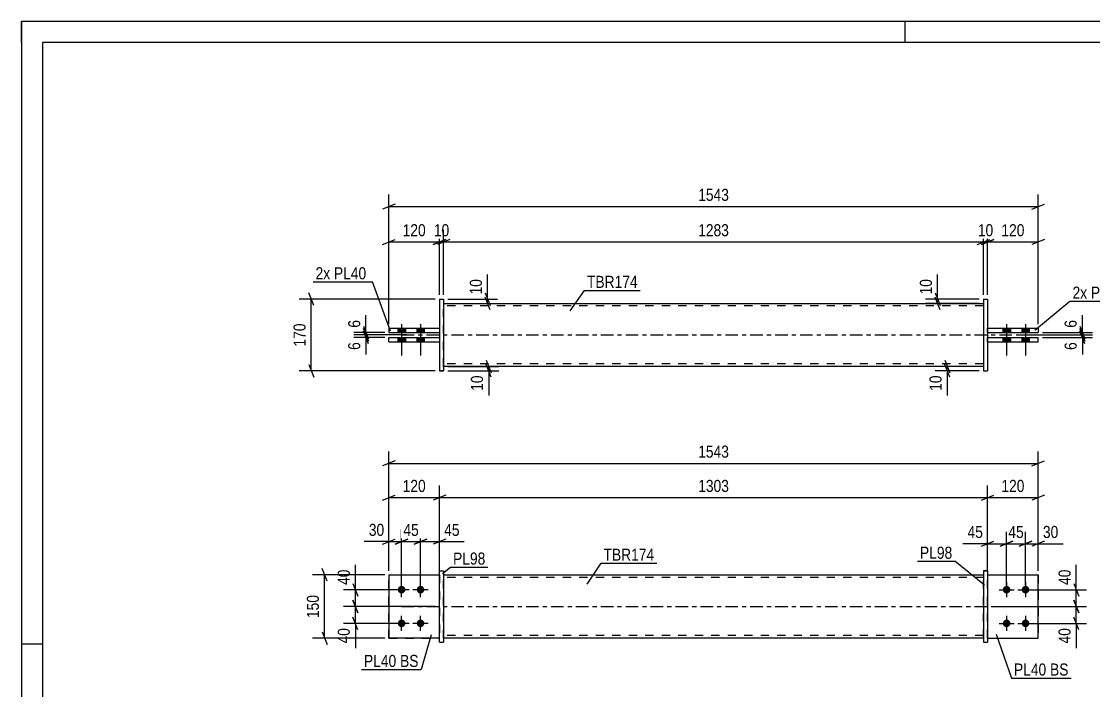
# Model space of a CAD drawing. Header units: millimetres. Extents: x 0 to 420, y 0 to 297.
# Drawn here: x 0 to 254.7, y 138 to 297 of the extents above; entities that cross this region are included whole.
import ezdxf

# ---------------------------------------------------------------- set-up
doc = ezdxf.new("R2010")
doc.units = ezdxf.units.MM
doc.linetypes.add('DXK_LINE_DOT2', pattern=[3.9198, 1.9599, -1.9599])
doc.linetypes.add('DXK_LINE_DOT3', pattern=[5.9187, 2.979, -0.9799, 0.9799, -0.9799])
doc.styles.add('Arial Narrow', font='ARIALN.TTF', dxfattribs={"height": 0.2})

# ---------------------------------------------------------------- blocks, each defined once
blk = doc.blocks.new('Unknown-580573710-1163')
at = {"color": 5, "linetype": 'Continuous'}
for p, q in [((420, 297), (0, 297)), ((0, 297), (0, 0)), ((0, 292), (0, 297)), ((210, 292), (210, 297)), ((415, 292), (5, 292)), ((5, 292), (5, 5)), ((5, 149), (0, 149))]:
    blk.add_line(p, q, dxfattribs=at)
blk = doc.blocks.new('Part-580573710-1794 - 1738')
at = {"color": 2, "linetype": 'Continuous'}
for p, q in [((87.32, 165.45), (99.32, 165.45)), ((87.32, 165.45), (87.32, 150.45)), ((99.32, 150.45), (87.32, 150.45)), ((87.32, 150.45), (87.32, 150.45))]:
    blk.add_line(p, q, dxfattribs=at)
at = {"color": 7, "linetype": 'DXK_LINE_DOT2'}
for p, q in [((87.32, 165.45), (99.32, 165.45)), ((99.32, 165.45), (99.32, 165.45)), ((99.32, 165.45), (99.32, 150.45)), ((87.32, 150.45), (99.32, 150.45))]:
    blk.add_line(p, q, dxfattribs=at)
blk = doc.blocks.new('Part-580573710-1769 - 1738')
at = {"color": 2, "linetype": 'Continuous'}
for p, q in [((229.58, 165.45), (241.58, 165.45)), ((241.58, 165.45), (241.58, 165.45)), ((241.58, 150.45), (241.58, 165.45)), ((229.58, 150.45), (241.58, 150.45))]:
    blk.add_line(p, q, dxfattribs=at)
at = {"color": 7, "linetype": 'DXK_LINE_DOT2'}
for p, q in [((229.58, 165.45), (241.58, 165.45)), ((229.58, 150.45), (229.58, 165.45)), ((241.58, 165.45), (241.58, 165.45)), ((229.58, 150.45), (229.58, 150.45)), ((229.58, 150.45), (241.58, 150.45))]:
    blk.add_line(p, q, dxfattribs=at)
blk = doc.blocks.new('Part-580573710-1764 - 1738')
at = {"color": 7, "linetype": 'DXK_LINE_DOT2'}
for p, q in [((229.58, 165.45), (241.58, 165.45)), ((229.58, 150.45), (229.58, 165.45)), ((229.58, 165.45), (241.58, 165.45)), ((241.58, 165.45), (241.58, 165.45)), ((241.58, 165.45), (241.58, 150.45)), ((229.58, 150.45), (229.58, 150.45)), ((229.58, 150.45), (241.58, 150.45)), ((229.58, 150.45), (241.58, 150.45))]:
    blk.add_line(p, q, dxfattribs=at)
blk = doc.blocks.new('Part-580573710-1784 - 1738')
at = {"color": 2, "linetype": 'Continuous'}
for p, q in [((228.58, 166.46), (229.58, 166.46)), ((229.58, 166.45), (228.58, 166.45)), ((228.58, 166.45), (228.58, 149.45)), ((229.58, 166.45), (229.58, 149.45)), ((228.58, 149.45), (229.58, 149.45))]:
    blk.add_line(p, q, dxfattribs=at)
at = {"color": 7, "linetype": 'DXK_LINE_DOT2'}
for p, q in [((228.58, 166.45), (228.58, 166.46)), ((228.58, 166.46), (228.58, 166.45)), ((229.58, 166.45), (229.58, 166.46)), ((229.58, 166.46), (229.58, 166.45)), ((228.58, 149.46), (229.58, 149.46))]:
    blk.add_line(p, q, dxfattribs=at)
blk = doc.blocks.new('Part-580573710-1799 - 1738')
at = {"color": 2, "linetype": 'Continuous'}
for p, q in [((99.32, 166.46), (100.32, 166.46)), ((99.32, 149.45), (99.32, 166.46)), ((99.32, 166.45), (100.32, 166.45)), ((100.32, 166.45), (100.32, 166.46)), ((100.32, 166.46), (100.32, 166.45)), ((100.32, 166.45), (100.32, 149.45)), ((99.32, 149.45), (100.32, 149.45))]:
    blk.add_line(p, q, dxfattribs=at)
at = {"color": 7, "linetype": 'DXK_LINE_DOT2'}
blk.add_line((99.32, 149.46), (100.32, 149.46), dxfattribs=at)
blk = doc.blocks.new('Part-580573710-1789 - 1738')
at = {"color": 7, "linetype": 'DXK_LINE_DOT2'}
for p, q in [((87.32, 165.45), (99.32, 165.45)), ((87.32, 165.45), (99.32, 165.45)), ((87.32, 150.45), (87.32, 165.45)), ((99.32, 165.45), (99.32, 165.45)), ((99.32, 165.45), (99.32, 150.45)), ((87.32, 150.45), (99.32, 150.45)), ((99.32, 150.45), (87.32, 150.45)), ((87.32, 150.45), (87.32, 150.45))]:
    blk.add_line(p, q, dxfattribs=at)
blk = doc.blocks.new('Part-580573710-1804 - 1738')
at = {"color": 2, "linetype": 'Continuous'}
for p, q in [((100.32, 165.45), (228.58, 165.45)), ((228.58, 150.45), (100.32, 150.45))]:
    blk.add_line(p, q, dxfattribs=at)
at = {"color": 7, "linetype": 'DXK_LINE_DOT2'}
for p, q in [((100.32, 150.45), (100.32, 165.45)), ((228.58, 164.85), (100.32, 164.85)), ((228.58, 150.45), (228.58, 165.45)), ((228.58, 151.05), (100.32, 151.05))]:
    blk.add_line(p, q, dxfattribs=at)
at = {"color": 7, "linetype": 'DXK_LINE_DOT3'}
blk.add_line((90.32, 157.95), (238.58, 157.95), dxfattribs=at)
blk = doc.blocks.new('Bolt-580573710-1805 - 1738')
at = {"linetype": 'Continuous'}
for points in [[(234.08, 162.85), (234.27, 162.83), (234.45, 162.78), (234.61, 162.68), (234.75, 162.56), (234.86, 162.4), (234.94, 162.23), (234.98, 162.05), (234.98, 161.86), (234.94, 161.68), (234.86, 161.5), (234.75, 161.35), (234.61, 161.23), (234.45, 161.13), (234.27, 161.07), (234.08, 161.05), (233.89, 161.07), (233.72, 161.13), (233.55, 161.23), (233.41, 161.35), (233.3, 161.5), (233.23, 161.68), (233.19, 161.86), (233.19, 162.05), (233.23, 162.23), (233.3, 162.4), (233.41, 162.56), (233.55, 162.68), (233.72, 162.78), (233.89, 162.83)], [(238.58, 162.85), (238.77, 162.83), (238.95, 162.78), (239.11, 162.68), (239.25, 162.56), (239.36, 162.4), (239.44, 162.23), (239.48, 162.05), (239.48, 161.86), (239.44, 161.68), (239.36, 161.5), (239.25, 161.35), (239.11, 161.23), (238.95, 161.13), (238.77, 161.07), (238.58, 161.05), (238.39, 161.07), (238.22, 161.13), (238.05, 161.23), (237.91, 161.35), (237.8, 161.5), (237.73, 161.68), (237.69, 161.86), (237.69, 162.05), (237.73, 162.23), (237.8, 162.4), (237.91, 162.56), (238.05, 162.68), (238.22, 162.78), (238.39, 162.83)], [(234.08, 154.85), (234.27, 154.83), (234.45, 154.78), (234.61, 154.68), (234.75, 154.56), (234.86, 154.4), (234.94, 154.23), (234.98, 154.05), (234.98, 153.86), (234.94, 153.68), (234.86, 153.5), (234.75, 153.35), (234.61, 153.23), (234.45, 153.13), (234.27, 153.07), (234.08, 153.05), (233.89, 153.07), (233.72, 153.13), (233.55, 153.23), (233.41, 153.35), (233.3, 153.5), (233.23, 153.68), (233.19, 153.86), (233.19, 154.05), (233.23, 154.23), (233.3, 154.4), (233.41, 154.56), (233.55, 154.68), (233.72, 154.78), (233.89, 154.83)], [(238.58, 154.85), (238.77, 154.83), (238.95, 154.78), (239.11, 154.68), (239.25, 154.56), (239.36, 154.4), (239.44, 154.23), (239.48, 154.05), (239.48, 153.86), (239.44, 153.68), (239.36, 153.5), (239.25, 153.35), (239.11, 153.23), (238.95, 153.13), (238.77, 153.07), (238.58, 153.05), (238.39, 153.07), (238.22, 153.13), (238.05, 153.23), (237.91, 153.35), (237.8, 153.5), (237.73, 153.68), (237.69, 153.86), (237.69, 154.05), (237.73, 154.23), (237.8, 154.4), (237.91, 154.56), (238.05, 154.68), (238.22, 154.78), (238.39, 154.83)]]:
    blk.add_hatch(color=1, dxfattribs=at).paths.add_polyline_path(points)
at = {"color": 1, "linetype": 'Continuous'}
for p, q in [((234.08, 163.75), (234.08, 160.15)), ((238.58, 163.75), (238.58, 160.15)), ((232.28, 161.95), (235.88, 161.95)), ((236.78, 161.95), (240.38, 161.95)), ((234.08, 155.75), (234.08, 152.15)), ((238.58, 155.75), (238.58, 152.15)), ((232.28, 153.95), (235.88, 153.95)), ((236.78, 153.95), (240.38, 153.95))]:
    blk.add_line(p, q, dxfattribs=at)
blk = doc.blocks.new('Bolt-580573710-1806 - 1738')
at = {"linetype": 'Continuous'}
for points in [[(90.32, 162.85), (90.51, 162.83), (90.69, 162.78), (90.85, 162.68), (90.99, 162.56), (91.1, 162.4), (91.18, 162.23), (91.22, 162.05), (91.22, 161.86), (91.18, 161.68), (91.1, 161.5), (90.99, 161.35), (90.85, 161.23), (90.69, 161.13), (90.51, 161.07), (90.32, 161.05), (90.14, 161.07), (89.96, 161.13), (89.8, 161.23), (89.66, 161.35), (89.54, 161.5), (89.47, 161.68), (89.43, 161.86), (89.43, 162.05), (89.47, 162.23), (89.54, 162.4), (89.66, 162.56), (89.8, 162.68), (89.96, 162.78), (90.14, 162.83)], [(94.82, 162.85), (95.01, 162.83), (95.19, 162.78), (95.35, 162.68), (95.49, 162.56), (95.6, 162.4), (95.68, 162.23), (95.72, 162.05), (95.72, 161.86), (95.68, 161.68), (95.6, 161.5), (95.49, 161.35), (95.35, 161.23), (95.19, 161.13), (95.01, 161.07), (94.82, 161.05), (94.64, 161.07), (94.46, 161.13), (94.3, 161.23), (94.16, 161.35), (94.04, 161.5), (93.97, 161.68), (93.93, 161.86), (93.93, 162.05), (93.97, 162.23), (94.04, 162.4), (94.16, 162.56), (94.3, 162.68), (94.46, 162.78), (94.64, 162.83)], [(90.32, 154.85), (90.51, 154.83), (90.69, 154.78), (90.85, 154.68), (90.99, 154.56), (91.1, 154.4), (91.18, 154.23), (91.22, 154.05), (91.22, 153.86), (91.18, 153.68), (91.1, 153.5), (90.99, 153.35), (90.85, 153.23), (90.69, 153.13), (90.51, 153.07), (90.32, 153.05), (90.14, 153.07), (89.96, 153.13), (89.8, 153.23), (89.66, 153.35), (89.54, 153.5), (89.47, 153.68), (89.43, 153.86), (89.43, 154.05), (89.47, 154.23), (89.54, 154.4), (89.66, 154.56), (89.8, 154.68), (89.96, 154.78), (90.14, 154.83)], [(94.82, 154.85), (95.01, 154.83), (95.19, 154.78), (95.35, 154.68), (95.49, 154.56), (95.6, 154.4), (95.68, 154.23), (95.72, 154.05), (95.72, 153.86), (95.68, 153.68), (95.6, 153.5), (95.49, 153.35), (95.35, 153.23), (95.19, 153.13), (95.01, 153.07), (94.82, 153.05), (94.64, 153.07), (94.46, 153.13), (94.3, 153.23), (94.16, 153.35), (94.04, 153.5), (93.97, 153.68), (93.93, 153.86), (93.93, 154.05), (93.97, 154.23), (94.04, 154.4), (94.16, 154.56), (94.3, 154.68), (94.46, 154.78), (94.64, 154.83)]]:
    blk.add_hatch(color=1, dxfattribs=at).paths.add_polyline_path(points)
at = {"color": 1, "linetype": 'Continuous'}
for p, q in [((90.32, 160.15), (90.32, 163.75)), ((94.82, 160.15), (94.82, 163.75)), ((92.12, 161.95), (88.52, 161.95)), ((96.62, 161.95), (93.02, 161.95)), ((90.32, 152.15), (90.32, 155.75)), ((94.82, 152.15), (94.82, 155.75)), ((92.12, 153.95), (88.52, 153.95)), ((96.62, 153.95), (93.02, 153.95))]:
    blk.add_line(p, q, dxfattribs=at)
blk = doc.blocks.new('Part-580573710-1418 - 1390')
at = {"color": 2, "linetype": 'Continuous'}
for p, q in [((229.58, 224.09), (241.58, 224.09)), ((229.58, 224.09), (241.58, 224.09)), ((229.58, 223.09), (241.58, 223.09)), ((241.58, 224.09), (241.58, 223.09))]:
    blk.add_line(p, q, dxfattribs=at)
at = {"color": 7, "linetype": 'DXK_LINE_DOT2'}
for p, q in [((229.58, 223.09), (229.58, 224.09)), ((229.58, 223.09), (241.58, 223.09)), ((241.58, 224.09), (241.58, 224.09)), ((241.58, 224.09), (241.58, 224.09))]:
    blk.add_line(p, q, dxfattribs=at)
blk = doc.blocks.new('Part-580573710-1445 - 1390')
at = {"color": 2, "linetype": 'Continuous'}
for p, q in [((100.32, 229.99), (228.58, 229.99)), ((228.58, 214.99), (100.32, 214.99))]:
    blk.add_line(p, q, dxfattribs=at)
at = {"color": 7, "linetype": 'DXK_LINE_DOT2'}
for p, q in [((100.32, 214.99), (100.32, 229.99)), ((228.58, 229.39), (100.32, 229.39)), ((228.58, 229.99), (228.58, 214.99)), ((228.58, 215.59), (100.32, 215.59))]:
    blk.add_line(p, q, dxfattribs=at)
at = {"color": 7, "linetype": 'DXK_LINE_DOT3'}
blk.add_line((90.32, 222.49), (238.58, 222.49), dxfattribs=at)
blk = doc.blocks.new('Bolt-580573710-1429 - 1390')
at = {"linetype": 'Continuous'}
for points in [[(89.42, 223.09), (91.22, 223.09), (91.22, 224.09), (89.42, 224.09)], [(89.42, 223.09), (91.22, 223.09), (91.22, 224.09), (89.42, 224.09)], [(89.42, 220.89), (91.22, 220.89), (91.22, 221.89), (89.42, 221.89)], [(89.42, 220.89), (91.22, 220.89), (91.22, 221.89), (89.42, 221.89)], [(93.92, 223.09), (95.72, 223.09), (95.72, 224.09), (93.92, 224.09)], [(93.92, 223.09), (95.72, 223.09), (95.72, 224.09), (93.92, 224.09)], [(93.92, 220.89), (95.72, 220.89), (95.72, 221.89), (93.92, 221.89)], [(93.92, 220.89), (95.72, 220.89), (95.72, 221.89), (93.92, 221.89)]]:
    blk.add_hatch(color=1, dxfattribs=at).paths.add_polyline_path(points)
at = {"color": 1, "linetype": 'Continuous'}
for p, q in [((90.32, 225.09), (90.32, 217.59)), ((90.32, 225.09), (90.32, 217.59)), ((94.82, 225.09), (94.82, 217.59)), ((94.82, 225.09), (94.82, 217.59)), ((89.42, 224.09), (89.42, 223.09)), ((89.42, 224.09), (89.42, 223.09)), ((89.42, 221.89), (89.42, 220.89)), ((89.42, 221.89), (89.42, 220.89)), ((91.22, 224.09), (91.22, 223.09)), ((91.22, 224.09), (91.22, 223.09)), ((91.22, 221.89), (91.22, 220.89)), ((91.22, 221.89), (91.22, 220.89)), ((93.92, 224.09), (93.92, 223.09)), ((93.92, 224.09), (93.92, 223.09)), ((93.92, 221.89), (93.92, 220.89)), ((93.92, 221.89), (93.92, 220.89)), ((95.72, 224.09), (95.72, 223.09)), ((95.72, 224.09), (95.72, 223.09)), ((95.72, 221.89), (95.72, 220.89)), ((95.72, 221.89), (95.72, 220.89))]:
    blk.add_line(p, q, dxfattribs=at)
blk = doc.blocks.new('Part-580573710-1446 - 1390')
at = {"color": 2, "linetype": 'Continuous'}
for p, q in [((99.32, 230.99), (100.32, 230.99)), ((99.32, 230.99), (100.32, 230.99)), ((99.32, 230.99), (99.32, 213.99)), ((100.32, 230.99), (100.32, 230.99)), ((100.32, 230.99), (100.32, 213.99)), ((100.32, 213.99), (99.32, 213.99))]:
    blk.add_line(p, q, dxfattribs=at)
at = {"color": 7, "linetype": 'DXK_LINE_DOT2'}
for q in [(100.32, 213.99), (99.32, 213.99)]:
    blk.add_line((99.32, 213.99), q, dxfattribs=at)
blk = doc.blocks.new('Bolt-580573710-1430 - 1390')
at = {"linetype": 'Continuous'}
for points in [[(234.98, 224.09), (233.18, 224.09), (233.18, 223.09), (234.98, 223.09)], [(234.98, 224.09), (233.18, 224.09), (233.18, 223.09), (234.98, 223.09)], [(234.98, 221.89), (233.18, 221.89), (233.18, 220.89), (234.98, 220.89)], [(234.98, 221.89), (233.18, 221.89), (233.18, 220.89), (234.98, 220.89)], [(239.48, 224.09), (237.68, 224.09), (237.68, 223.09), (239.48, 223.09)], [(239.48, 224.09), (237.68, 224.09), (237.68, 223.09), (239.48, 223.09)], [(239.48, 221.89), (237.68, 221.89), (237.68, 220.89), (239.48, 220.89)], [(239.48, 221.89), (237.68, 221.89), (237.68, 220.89), (239.48, 220.89)]]:
    blk.add_hatch(color=1, dxfattribs=at).paths.add_polyline_path(points)
at = {"color": 1, "linetype": 'Continuous'}
for p, q in [((234.08, 225.09), (234.08, 217.59)), ((234.08, 225.09), (234.08, 217.59)), ((238.58, 225.09), (238.58, 217.59)), ((238.58, 225.09), (238.58, 217.59)), ((233.18, 224.09), (233.18, 223.09)), ((233.18, 224.09), (233.18, 223.09)), ((233.18, 221.89), (233.18, 220.89)), ((233.18, 221.89), (233.18, 220.89)), ((234.98, 224.09), (234.98, 223.09)), ((234.98, 224.09), (234.98, 223.09)), ((234.98, 221.89), (234.98, 220.89)), ((234.98, 221.89), (234.98, 220.89)), ((237.68, 224.09), (237.68, 223.09)), ((237.68, 224.09), (237.68, 223.09)), ((237.68, 221.89), (237.68, 220.89)), ((237.68, 221.89), (237.68, 220.89)), ((239.48, 224.09), (239.48, 223.09)), ((239.48, 224.09), (239.48, 223.09)), ((239.48, 221.89), (239.48, 220.89)), ((239.48, 221.89), (239.48, 220.89))]:
    blk.add_line(p, q, dxfattribs=at)
blk = doc.blocks.new('Part-580573710-1451 - 1390')
at = {"color": 2, "linetype": 'Continuous'}
for p, q in [((87.32, 221.89), (99.32, 221.89)), ((87.32, 221.89), (99.32, 221.89)), ((87.32, 220.89), (87.32, 221.89)), ((87.32, 220.89), (99.32, 220.89))]:
    blk.add_line(p, q, dxfattribs=at)
at = {"color": 7, "linetype": 'DXK_LINE_DOT2'}
for p, q in [((87.32, 221.89), (87.32, 221.89)), ((87.32, 221.89), (87.32, 221.89)), ((99.32, 221.89), (99.32, 220.89)), ((87.32, 220.89), (99.32, 220.89))]:
    blk.add_line(p, q, dxfattribs=at)
blk = doc.blocks.new('Part-580573710-1456 - 1390')
at = {"color": 2, "linetype": 'Continuous'}
for p, q in [((87.32, 224.09), (99.32, 224.09)), ((87.32, 224.09), (99.32, 224.09)), ((87.32, 224.09), (87.32, 223.09)), ((87.32, 223.09), (99.32, 223.09))]:
    blk.add_line(p, q, dxfattribs=at)
at = {"color": 7, "linetype": 'DXK_LINE_DOT2'}
for p, q in [((87.32, 224.09), (87.32, 224.09)), ((87.32, 224.09), (87.32, 224.09)), ((87.32, 223.09), (99.32, 223.09)), ((99.32, 224.09), (99.32, 223.09))]:
    blk.add_line(p, q, dxfattribs=at)
blk = doc.blocks.new('Part-580573710-1457 - 1390')
at = {"color": 2, "linetype": 'Continuous'}
for p, q in [((228.58, 230.99), (229.58, 230.99)), ((228.58, 230.99), (229.58, 230.99)), ((228.58, 230.99), (228.58, 213.99)), ((229.58, 230.99), (229.58, 213.99)), ((228.58, 213.99), (229.58, 213.99))]:
    blk.add_line(p, q, dxfattribs=at)
at = {"color": 7, "linetype": 'DXK_LINE_DOT2'}
for p, q in [((228.58, 230.99), (228.58, 230.99)), ((228.58, 230.99), (228.58, 230.99)), ((229.58, 230.99), (229.58, 230.99)), ((228.58, 213.99), (229.58, 213.99)), ((229.58, 213.99), (229.58, 213.99))]:
    blk.add_line(p, q, dxfattribs=at)
blk = doc.blocks.new('Part-580573710-1462 - 1390')
at = {"color": 2, "linetype": 'Continuous'}
for p, q in [((229.58, 221.89), (241.58, 221.89)), ((229.58, 221.89), (241.58, 221.89)), ((241.58, 220.89), (241.58, 221.89)), ((229.58, 220.89), (241.58, 220.89))]:
    blk.add_line(p, q, dxfattribs=at)
at = {"color": 7, "linetype": 'DXK_LINE_DOT2'}
for p, q in [((229.58, 220.89), (229.58, 221.89)), ((241.58, 221.89), (241.58, 221.89)), ((241.58, 221.89), (241.58, 221.89)), ((229.58, 220.89), (241.58, 220.89))]:
    blk.add_line(p, q, dxfattribs=at)
blk = doc.blocks.new('StraightDimension-580573710-1826 - 1738')
at = {"color": 7, "linetype": 'Continuous'}
for p, q in [((232.58, 172.29), (235.58, 173.49)), ((234.08, 162.95), (234.08, 175.74)), ((240.08, 173.49), (237.08, 172.29)), ((238.58, 162.95), (238.58, 175.74)), ((234.08, 172.89), (238.58, 172.89))]:
    blk.add_line(p, q, dxfattribs=at)
at = {"color": 0}
blk.add_wipeout([(238.76, 173.64), (238.76, 177.84), (233.9, 177.84), (233.9, 173.64)], dxfattribs=at)
at = {"color": 3, "style": 'Arial Narrow'}
blk.add_text('45', height=2.863, dxfattribs=at).set_placement((234.5, 174.24))
blk = doc.blocks.new('StraightDimension-580573710-1914 - 1738')
at = {"color": 7, "linetype": 'Continuous'}
for p, q in [((99.32, 158.95), (99.32, 186.68)), ((229.58, 166.45), (229.58, 186.68)), ((100.82, 184.43), (97.82, 183.23)), ((99.32, 183.83), (229.58, 183.83)), ((228.08, 183.23), (231.08, 184.43))]:
    blk.add_line(p, q, dxfattribs=at)
at = {"color": 0}
blk.add_wipeout([(168.71, 184.58), (168.71, 188.78), (160.2, 188.78), (160.2, 184.58)], dxfattribs=at)
at = {"color": 3, "style": 'Arial Narrow'}
blk.add_text('1303', height=2.863, dxfattribs=at).set_placement((160.8, 185.18))
blk = doc.blocks.new('StraightDimension-580573710-1991 - 1738')
at = {"color": 7, "linetype": 'Continuous'}
for p, q in [((98.32, 157.95), (76.51, 157.95)), ((78.76, 159.45), (79.96, 156.45)), ((79.36, 153.95), (79.36, 157.95)), ((79.96, 152.45), (78.76, 155.45)), ((89.32, 153.95), (76.51, 153.95))]:
    blk.add_line(p, q, dxfattribs=at)
at = {"color": 0}
blk.add_wipeout([(78.61, 153.43), (74.41, 153.43), (74.41, 148.57), (78.61, 148.57)], dxfattribs=at)
at = {"color": 7, "linetype": 'Continuous'}
blk.add_line((79.36, 153.95), (79.36, 148.05), dxfattribs=at)
blk.add_line((79.36, 153.95), (79.36, 148.05), dxfattribs=at)
at = {"color": 3, "style": 'Arial Narrow'}
blk.add_text('40', height=2.863, rotation=90.0002, dxfattribs=at).set_placement((78.01, 149.17))
blk = doc.blocks.new('StraightDimension-580573710-1974 - 1738')
at = {"color": 7, "linetype": 'Continuous'}
for p, q in [((94.82, 162.95), (94.82, 176.23)), ((99.32, 166.45), (99.32, 176.23)), ((93.32, 172.78), (96.32, 173.98)), ((94.82, 173.38), (99.32, 173.38)), ((100.82, 173.98), (97.82, 172.78))]:
    blk.add_line(p, q, dxfattribs=at)
at = {"color": 0}
blk.add_wipeout([(104.71, 174.13), (104.71, 178.33), (99.85, 178.33), (99.85, 174.13)], dxfattribs=at)
at = {"color": 7, "linetype": 'Continuous'}
blk.add_line((99.32, 173.38), (105.23, 173.38), dxfattribs=at)
blk.add_line((99.32, 173.38), (105.23, 173.38), dxfattribs=at)
at = {"color": 3, "style": 'Arial Narrow'}
blk.add_text('45', height=2.863, dxfattribs=at).set_placement((100.45, 174.73))
blk = doc.blocks.new('StraightDimension-580573710-2000 - 1738')
at = {"color": 7, "linetype": 'Continuous'}
for p, q in [((78.76, 163.45), (79.96, 160.45)), ((89.32, 161.95), (76.51, 161.95)), ((79.36, 157.95), (79.36, 161.95)), ((98.32, 157.95), (76.51, 157.95)), ((79.96, 156.45), (78.76, 159.45))]:
    blk.add_line(p, q, dxfattribs=at)
at = {"color": 0}
blk.add_wipeout([(78.61, 167.34), (74.41, 167.34), (74.41, 162.48), (78.61, 162.48)], dxfattribs=at)
at = {"color": 7, "linetype": 'Continuous'}
blk.add_line((79.36, 161.95), (79.36, 167.86), dxfattribs=at)
blk.add_line((79.36, 161.95), (79.36, 167.86), dxfattribs=at)
at = {"color": 3, "style": 'Arial Narrow'}
blk.add_text('40', height=2.863, rotation=90.0002, dxfattribs=at).set_placement((78.01, 163.08))
blk = doc.blocks.new('StraightDimension-580573710-1810 - 1738')
at = {"color": 7, "linetype": 'Continuous'}
for p, q in [((237.08, 172.29), (240.08, 173.49)), ((238.58, 162.95), (238.58, 175.74)), ((243.08, 173.49), (240.08, 172.29)), ((241.58, 166.45), (241.58, 175.74)), ((238.58, 172.89), (241.58, 172.89))]:
    blk.add_line(p, q, dxfattribs=at)
at = {"color": 0}
blk.add_wipeout([(246.96, 173.64), (246.96, 177.84), (242.11, 177.84), (242.11, 173.64)], dxfattribs=at)
at = {"color": 7, "linetype": 'Continuous'}
blk.add_line((241.58, 172.89), (247.49, 172.89), dxfattribs=at)
blk.add_line((241.58, 172.89), (247.49, 172.89), dxfattribs=at)
at = {"color": 3, "style": 'Arial Narrow'}
blk.add_text('30', height=2.863, dxfattribs=at).set_placement((242.71, 174.24))
blk = doc.blocks.new('StraightDimension-580573710-1839 - 1738')
at = {"color": 7, "linetype": 'Continuous'}
for p, q in [((228.08, 172.29), (231.08, 173.49)), ((229.58, 166.45), (229.58, 175.74)), ((235.58, 173.49), (232.58, 172.29)), ((234.08, 162.95), (234.08, 175.74)), ((229.58, 172.89), (234.08, 172.89))]:
    blk.add_line(p, q, dxfattribs=at)
at = {"color": 0}
blk.add_wipeout([(229.06, 173.64), (229.06, 177.84), (224.2, 177.84), (224.2, 173.64)], dxfattribs=at)
at = {"color": 7, "linetype": 'Continuous'}
blk.add_line((229.58, 172.89), (223.68, 172.89), dxfattribs=at)
blk.add_line((229.58, 172.89), (223.68, 172.89), dxfattribs=at)
at = {"color": 3, "style": 'Arial Narrow'}
blk.add_text('45', height=2.863, dxfattribs=at).set_placement((224.8, 174.24))
blk = doc.blocks.new('StraightDimension-580573710-1856 - 1738')
at = {"color": 7, "linetype": 'Continuous'}
for p, q in [((87.32, 166.45), (87.32, 194.83)), ((241.58, 166.45), (241.58, 194.83)), ((88.82, 192.58), (85.82, 191.38)), ((87.32, 191.98), (241.58, 191.98)), ((240.08, 191.38), (243.08, 192.58))]:
    blk.add_line(p, q, dxfattribs=at)
at = {"color": 0}
blk.add_wipeout([(168.71, 192.73), (168.71, 196.93), (160.2, 196.93), (160.2, 192.73)], dxfattribs=at)
at = {"color": 3, "style": 'Arial Narrow'}
blk.add_text('1543', height=2.863, dxfattribs=at).set_placement((160.8, 193.33))
blk = doc.blocks.new('StraightDimension-580573710-1876 - 1738')
at = {"color": 7, "linetype": 'Continuous'}
for p, q in [((250.03, 163.45), (251.23, 160.45)), ((239.58, 161.95), (253.03, 161.95)), ((250.63, 157.95), (250.63, 161.95)), ((230.58, 157.95), (253.03, 157.95)), ((251.23, 156.45), (250.03, 159.45))]:
    blk.add_line(p, q, dxfattribs=at)
at = {"color": 0}
blk.add_wipeout([(249.88, 167.34), (245.68, 167.34), (245.68, 162.48), (249.88, 162.48)], dxfattribs=at)
at = {"color": 7, "linetype": 'Continuous'}
blk.add_line((250.63, 161.95), (250.63, 167.86), dxfattribs=at)
blk.add_line((250.63, 161.95), (250.63, 167.86), dxfattribs=at)
at = {"color": 3, "style": 'Arial Narrow'}
blk.add_text('40', height=2.863, rotation=90.0002, dxfattribs=at).set_placement((249.28, 163.08))
blk = doc.blocks.new('StraightDimension-580573710-1885 - 1738')
at = {"color": 7, "linetype": 'Continuous'}
for p, q in [((230.58, 157.95), (253.03, 157.95)), ((250.03, 159.45), (251.23, 156.45)), ((250.63, 153.95), (250.63, 157.95)), ((251.23, 152.45), (250.03, 155.45)), ((239.58, 153.95), (253.03, 153.95))]:
    blk.add_line(p, q, dxfattribs=at)
at = {"color": 0}
blk.add_wipeout([(249.88, 153.43), (245.68, 153.43), (245.68, 148.57), (249.88, 148.57)], dxfattribs=at)
at = {"color": 7, "linetype": 'Continuous'}
blk.add_line((250.63, 153.95), (250.63, 148.05), dxfattribs=at)
blk.add_line((250.63, 153.95), (250.63, 148.05), dxfattribs=at)
at = {"color": 3, "style": 'Arial Narrow'}
blk.add_text('40', height=2.863, rotation=90.0002, dxfattribs=at).set_placement((249.28, 149.17))
blk = doc.blocks.new('StraightDimension-580573710-1895 - 1738')
at = {"color": 7, "linetype": 'Continuous'}
for p, q in [((229.58, 166.45), (229.58, 186.68)), ((241.58, 166.45), (241.58, 186.68)), ((228.08, 183.23), (231.08, 184.43)), ((229.58, 183.83), (241.58, 183.83)), ((243.08, 184.43), (240.08, 183.23))]:
    blk.add_line(p, q, dxfattribs=at)
at = {"color": 0}
blk.add_wipeout([(238.92, 184.58), (238.92, 188.78), (232.24, 188.78), (232.24, 184.58)], dxfattribs=at)
at = {"color": 3, "style": 'Arial Narrow'}
blk.add_text('120', height=2.863, dxfattribs=at).set_placement((232.84, 185.18))
blk = doc.blocks.new('StraightDimension-580573710-1929 - 1738')
at = {"color": 7, "linetype": 'Continuous'}
for p, q in [((87.32, 166.45), (87.32, 186.68)), ((99.32, 158.95), (99.32, 186.68)), ((85.82, 183.23), (88.82, 184.43)), ((87.32, 183.83), (99.32, 183.83)), ((100.82, 184.43), (97.82, 183.23))]:
    blk.add_line(p, q, dxfattribs=at)
at = {"color": 0}
blk.add_wipeout([(96.67, 184.58), (96.67, 188.78), (89.98, 188.78), (89.98, 184.58)], dxfattribs=at)
at = {"color": 3, "style": 'Arial Narrow'}
blk.add_text('120', height=2.863, dxfattribs=at).set_placement((90.58, 185.18))
blk = doc.blocks.new('StraightDimension-580573710-1945 - 1738')
at = {"color": 7, "linetype": 'Continuous'}
for p, q in [((87.32, 166.45), (87.32, 176.23)), ((90.32, 162.95), (90.32, 176.23)), ((85.82, 172.78), (88.82, 173.98)), ((87.32, 173.38), (90.32, 173.38)), ((91.82, 173.98), (88.82, 172.78))]:
    blk.add_line(p, q, dxfattribs=at)
at = {"color": 0}
blk.add_wipeout([(86.8, 174.13), (86.8, 178.33), (81.94, 178.33), (81.94, 174.13)], dxfattribs=at)
at = {"color": 7, "linetype": 'Continuous'}
blk.add_line((87.32, 173.38), (81.42, 173.38), dxfattribs=at)
blk.add_line((87.32, 173.38), (81.42, 173.38), dxfattribs=at)
at = {"color": 3, "style": 'Arial Narrow'}
blk.add_text('30', height=2.863, dxfattribs=at).set_placement((82.54, 174.73))
blk = doc.blocks.new('StraightDimension-580573710-1961 - 1738')
at = {"color": 7, "linetype": 'Continuous'}
for p, q in [((90.32, 162.95), (90.32, 176.23)), ((94.82, 162.95), (94.82, 176.23)), ((88.82, 172.78), (91.82, 173.98)), ((90.32, 173.38), (94.82, 173.38)), ((96.32, 173.98), (93.32, 172.78))]:
    blk.add_line(p, q, dxfattribs=at)
at = {"color": 0}
blk.add_wipeout([(95, 174.13), (95, 178.33), (90.15, 178.33), (90.15, 174.13)], dxfattribs=at)
at = {"color": 3, "style": 'Arial Narrow'}
blk.add_text('45', height=2.863, dxfattribs=at).set_placement((90.75, 174.73))
blk = doc.blocks.new('StraightDimension-580573710-2010 - 1738')
at = {"color": 7, "linetype": 'Continuous'}
for p, q in [((72.63, 163.95), (71.43, 166.95)), ((86.32, 165.45), (69.18, 165.45)), ((72.03, 150.45), (72.03, 165.45)), ((86.32, 150.45), (69.18, 150.45)), ((71.43, 151.95), (72.63, 148.95))]:
    blk.add_line(p, q, dxfattribs=at)
at = {"color": 0}
blk.add_wipeout([(71.28, 161.3), (67.08, 161.3), (67.08, 154.61), (71.28, 154.61)], dxfattribs=at)
at = {"color": 3, "style": 'Arial Narrow'}
blk.add_text('150', height=2.863, rotation=90.0002, dxfattribs=at).set_placement((70.68, 155.21))
blk = doc.blocks.new('StraightDimension-580573710-1691 - 1390')
at = {"color": 7, "linetype": 'Continuous'}
for p, q in [((91.57, 222.49), (79, 222.49)), ((86.32, 221.89), (79, 221.89)), ((81.25, 223.99), (82.45, 220.99)), ((82.45, 220.39), (81.25, 223.39)), ((81.85, 221.89), (81.85, 222.49))]:
    blk.add_line(p, q, dxfattribs=at)
at = {"color": 0}
blk.add_wipeout([(81.1, 221.36), (76.9, 221.36), (76.9, 218.34), (81.1, 218.34)], dxfattribs=at)
at = {"color": 7, "linetype": 'Continuous'}
blk.add_line((81.85, 221.89), (81.85, 217.81), dxfattribs=at)
blk.add_line((81.85, 221.89), (81.85, 217.81), dxfattribs=at)
at = {"color": 3, "style": 'Arial Narrow'}
blk.add_text('6', height=2.86, rotation=90.0002, dxfattribs=at).set_placement((80.5, 218.94))
blk = doc.blocks.new('StraightDimension-580573710-1552 - 1390')
at = {"color": 7, "linetype": 'Continuous'}
for p, q in [((217.08, 232.49), (218.28, 229.49)), ((227.58, 230.99), (214.83, 230.99)), ((227.58, 229.99), (214.83, 229.99)), ((218.28, 228.49), (217.08, 231.49)), ((217.68, 229.99), (217.68, 230.99))]:
    blk.add_line(p, q, dxfattribs=at)
at = {"color": 0}
blk.add_wipeout([(216.93, 236.37), (212.73, 236.37), (212.73, 231.51), (216.93, 231.51)], dxfattribs=at)
at = {"color": 7, "linetype": 'Continuous'}
blk.add_line((217.68, 230.99), (217.68, 236.89), dxfattribs=at)
blk.add_line((217.68, 230.99), (217.68, 236.89), dxfattribs=at)
at = {"color": 3, "style": 'Arial Narrow'}
blk.add_text('10', height=2.863, rotation=90.0002, dxfattribs=at).set_placement((216.33, 232.11))
blk = doc.blocks.new('StraightDimension-580573710-1538 - 1390')
at = {"color": 7, "linetype": 'Continuous'}
for p, q in [((227.58, 214.99), (217.13, 214.99)), ((227.58, 213.99), (217.13, 213.99)), ((219.38, 216.49), (220.58, 213.49)), ((220.58, 212.49), (219.38, 215.49)), ((219.98, 213.99), (219.98, 214.99))]:
    blk.add_line(p, q, dxfattribs=at)
at = {"color": 0}
blk.add_wipeout([(219.23, 213.46), (215.03, 213.46), (215.03, 208.61), (219.23, 208.61)], dxfattribs=at)
at = {"color": 7, "linetype": 'Continuous'}
blk.add_line((219.98, 213.99), (219.98, 208.08), dxfattribs=at)
blk.add_line((219.98, 213.99), (219.98, 208.08), dxfattribs=at)
at = {"color": 3, "style": 'Arial Narrow'}
blk.add_text('10', height=2.863, rotation=90.0002, dxfattribs=at).set_placement((218.63, 209.21))
blk = doc.blocks.new('StraightDimension-580573710-1567 - 1390')
at = {"color": 7, "linetype": 'Continuous'}
for p, q in [((87.32, 225.09), (87.32, 255.86)), ((241.58, 225.09), (241.58, 255.86)), ((88.82, 253.61), (85.82, 252.41)), ((87.32, 253.01), (241.58, 253.01)), ((240.08, 252.41), (243.08, 253.61))]:
    blk.add_line(p, q, dxfattribs=at)
at = {"color": 0}
blk.add_wipeout([(168.71, 253.76), (168.71, 257.96), (160.2, 257.96), (160.2, 253.76)], dxfattribs=at)
at = {"color": 3, "style": 'Arial Narrow'}
blk.add_text('1543', height=2.863, dxfattribs=at).set_placement((160.8, 254.36))
blk = doc.blocks.new('StraightDimension-580573710-1578 - 1390')
at = {"color": 7, "linetype": 'Continuous'}
for p, q in [((229.58, 231.99), (229.58, 247.45)), ((241.58, 225.09), (241.58, 247.45)), ((228.08, 244), (231.08, 245.2)), ((229.58, 244.6), (241.58, 244.6)), ((243.08, 245.2), (240.08, 244))]:
    blk.add_line(p, q, dxfattribs=at)
at = {"color": 0}
blk.add_wipeout([(238.92, 245.35), (238.92, 249.55), (232.24, 249.55), (232.24, 245.35)], dxfattribs=at)
at = {"color": 3, "style": 'Arial Narrow'}
blk.add_text('120', height=2.863, dxfattribs=at).set_placement((232.84, 245.95))
blk = doc.blocks.new('StraightDimension-580573710-1588 - 1390')
at = {"color": 7, "linetype": 'Continuous'}
for p, q in [((87.32, 225.09), (87.32, 247.45)), ((99.32, 231.99), (99.32, 247.45)), ((85.82, 244), (88.82, 245.2)), ((87.32, 244.6), (99.32, 244.6)), ((100.82, 245.2), (97.82, 244))]:
    blk.add_line(p, q, dxfattribs=at)
at = {"color": 0}
blk.add_wipeout([(96.67, 245.35), (96.67, 249.55), (89.98, 249.55), (89.98, 245.35)], dxfattribs=at)
at = {"color": 3, "style": 'Arial Narrow'}
blk.add_text('120', height=2.863, dxfattribs=at).set_placement((90.58, 245.95))
blk = doc.blocks.new('StraightDimension-580573710-1598 - 1390')
at = {"color": 7, "linetype": 'Continuous'}
for p, q in [((99.32, 231.99), (99.32, 247.45)), ((100.32, 231.99), (100.32, 247.45)), ((97.82, 244), (100.82, 245.2)), ((101.82, 245.2), (98.82, 244)), ((99.32, 244.6), (100.32, 244.6))]:
    blk.add_line(p, q, dxfattribs=at)
at = {"color": 0}
blk.add_wipeout([(102.25, 245.35), (102.25, 249.55), (97.4, 249.55), (97.4, 245.35)], dxfattribs=at)
at = {"color": 3, "style": 'Arial Narrow'}
blk.add_text('10', height=2.863, dxfattribs=at).set_placement((98, 245.95))
blk = doc.blocks.new('StraightDimension-580573710-1608 - 1390')
at = {"color": 7, "linetype": 'Continuous'}
for p, q in [((100.32, 231.99), (100.32, 247.45)), ((228.58, 231.99), (228.58, 247.45)), ((101.82, 245.2), (98.82, 244)), ((100.32, 244.6), (228.58, 244.6)), ((227.08, 244), (230.08, 245.2))]:
    blk.add_line(p, q, dxfattribs=at)
at = {"color": 0}
blk.add_wipeout([(168.71, 245.35), (168.71, 249.55), (160.2, 249.55), (160.2, 245.35)], dxfattribs=at)
at = {"color": 3, "style": 'Arial Narrow'}
blk.add_text('1283', height=2.863, dxfattribs=at).set_placement((160.8, 245.95))
blk = doc.blocks.new('StraightDimension-580573710-1618 - 1390')
at = {"color": 7, "linetype": 'Continuous'}
for p, q in [((228.58, 231.99), (228.58, 247.45)), ((229.58, 231.99), (229.58, 247.45)), ((227.08, 244), (230.08, 245.2)), ((231.08, 245.2), (228.08, 244)), ((228.58, 244.6), (229.58, 244.6))]:
    blk.add_line(p, q, dxfattribs=at)
at = {"color": 0}
blk.add_wipeout([(231.51, 245.35), (231.51, 249.55), (226.65, 249.55), (226.65, 245.35)], dxfattribs=at)
at = {"color": 3, "style": 'Arial Narrow'}
blk.add_text('10', height=2.863, dxfattribs=at).set_placement((227.25, 245.95))
blk = doc.blocks.new('StraightDimension-580573710-1629 - 1390')
at = {"color": 7, "linetype": 'Continuous'}
for p, q in [((101.32, 214.99), (113.42, 214.99)), ((101.32, 213.99), (113.42, 213.99)), ((110.42, 216.49), (111.62, 213.49)), ((111.62, 212.49), (110.42, 215.49)), ((111.02, 213.99), (111.02, 214.99))]:
    blk.add_line(p, q, dxfattribs=at)
at = {"color": 0}
blk.add_wipeout([(110.27, 213.46), (106.07, 213.46), (106.07, 208.61), (110.27, 208.61)], dxfattribs=at)
at = {"color": 7, "linetype": 'Continuous'}
blk.add_line((111.02, 213.99), (111.02, 208.08), dxfattribs=at)
blk.add_line((111.02, 213.99), (111.02, 208.08), dxfattribs=at)
at = {"color": 3, "style": 'Arial Narrow'}
blk.add_text('10', height=2.863, rotation=90.0002, dxfattribs=at).set_placement((109.67, 209.21))
blk = doc.blocks.new('StraightDimension-580573710-1639 - 1390')
at = {"color": 7, "linetype": 'Continuous'}
for p, q in [((110.15, 232.49), (111.35, 229.49)), ((101.32, 230.99), (113.15, 230.99)), ((101.32, 229.99), (113.15, 229.99)), ((111.35, 228.49), (110.15, 231.49)), ((110.75, 229.99), (110.75, 230.99))]:
    blk.add_line(p, q, dxfattribs=at)
at = {"color": 0}
blk.add_wipeout([(110, 236.37), (105.8, 236.37), (105.8, 231.51), (110, 231.51)], dxfattribs=at)
at = {"color": 7, "linetype": 'Continuous'}
blk.add_line((110.75, 230.99), (110.75, 236.89), dxfattribs=at)
blk.add_line((110.75, 230.99), (110.75, 236.89), dxfattribs=at)
at = {"color": 3, "style": 'Arial Narrow'}
blk.add_text('10', height=2.863, rotation=90.0002, dxfattribs=at).set_placement((109.4, 232.11))
blk = doc.blocks.new('StraightDimension-580573710-1650 - 1390')
at = {"color": 7, "linetype": 'Continuous'}
for p, q in [((237.33, 222.49), (254.48, 222.49)), ((242.58, 221.89), (254.48, 221.89)), ((251.48, 223.99), (252.68, 220.99)), ((252.68, 220.39), (251.48, 223.39)), ((252.08, 221.89), (252.08, 222.49))]:
    blk.add_line(p, q, dxfattribs=at)
at = {"color": 0}
blk.add_wipeout([(251.33, 221.36), (247.13, 221.36), (247.13, 218.33), (251.33, 218.33)], dxfattribs=at)
at = {"color": 7, "linetype": 'Continuous'}
blk.add_line((252.08, 221.89), (252.08, 217.81), dxfattribs=at)
blk.add_line((252.08, 221.89), (252.08, 217.81), dxfattribs=at)
at = {"color": 3, "style": 'Arial Narrow'}
blk.add_text('6', height=2.86, rotation=90.0002, dxfattribs=at).set_placement((250.73, 218.93))
blk = doc.blocks.new('StraightDimension-580573710-1661 - 1390')
at = {"color": 7, "linetype": 'Continuous'}
for p, q in [((251.48, 224.59), (252.68, 221.59)), ((237.33, 222.49), (254.48, 222.49)), ((242.58, 223.09), (254.48, 223.09)), ((252.68, 220.99), (251.48, 223.99)), ((252.08, 222.49), (252.08, 223.09))]:
    blk.add_line(p, q, dxfattribs=at)
at = {"color": 0}
blk.add_wipeout([(251.33, 226.64), (247.13, 226.64), (247.13, 223.61), (251.33, 223.61)], dxfattribs=at)
at = {"color": 7, "linetype": 'Continuous'}
blk.add_line((252.08, 223.09), (252.08, 227.17), dxfattribs=at)
blk.add_line((252.08, 223.09), (252.08, 227.17), dxfattribs=at)
at = {"color": 3, "style": 'Arial Narrow'}
blk.add_text('6', height=2.86, rotation=90.0002, dxfattribs=at).set_placement((250.73, 224.21))
blk = doc.blocks.new('StraightDimension-580573710-1670 - 1390')
at = {"color": 7, "linetype": 'Continuous'}
for p, q in [((69.46, 229.49), (68.26, 232.49)), ((98.32, 230.99), (66.01, 230.99)), ((68.86, 213.99), (68.86, 230.99)), ((98.32, 213.99), (66.01, 213.99)), ((68.26, 215.49), (69.46, 212.49))]:
    blk.add_line(p, q, dxfattribs=at)
at = {"color": 0}
blk.add_wipeout([(68.11, 225.83), (63.91, 225.83), (63.91, 219.14), (68.11, 219.14)], dxfattribs=at)
at = {"color": 3, "style": 'Arial Narrow'}
blk.add_text('170', height=2.863, rotation=90.0002, dxfattribs=at).set_placement((67.51, 219.74))
blk = doc.blocks.new('StraightDimension-580573710-1681 - 1390')
at = {"color": 7, "linetype": 'Continuous'}
for p, q in [((81.25, 224.59), (82.45, 221.59)), ((86.32, 223.09), (79, 223.09)), ((91.57, 222.49), (79, 222.49)), ((82.45, 220.99), (81.25, 223.99)), ((81.85, 222.49), (81.85, 223.09))]:
    blk.add_line(p, q, dxfattribs=at)
at = {"color": 0}
blk.add_wipeout([(81.1, 226.64), (76.9, 226.64), (76.9, 223.61), (81.1, 223.61)], dxfattribs=at)
at = {"color": 7, "linetype": 'Continuous'}
blk.add_line((81.85, 223.09), (81.85, 227.17), dxfattribs=at)
blk.add_line((81.85, 223.09), (81.85, 227.17), dxfattribs=at)
at = {"color": 3, "style": 'Arial Narrow'}
blk.add_text('6', height=2.86, rotation=90.0002, dxfattribs=at).set_placement((80.5, 224.21))
blk = doc.blocks.new('Mark-580573710-1795 - 1738')
at = {"color": 0}
blk.add_wipeout([(110.24, 167.92), (110.24, 170.92), (102.56, 170.92), (102.56, 167.92)], dxfattribs=at)
blk.add_wipeout([(110.24, 167.92), (110.24, 170.92), (102.56, 170.92), (102.56, 167.92)], dxfattribs=at)
at = {"color": 30, "linetype": 'Continuous'}
for p, q in [((100.02, 165.77), (101.96, 167.32)), ((101.96, 167.32), (110.84, 167.32))]:
    blk.add_line(p, q, dxfattribs=at)
at = {"color": 3, "style": 'Arial Narrow'}
blk.add_text('PL98', height=2.863, dxfattribs=at).set_placement((102.56, 167.92))
blk = doc.blocks.new('Mark-580573710-1780 - 1738')
at = {"color": 0}
blk.add_wipeout([(221.18, 169.3), (221.18, 172.3), (213.5, 172.3), (213.5, 169.3)], dxfattribs=at)
blk.add_wipeout([(221.18, 169.3), (221.18, 172.3), (213.5, 172.3), (213.5, 169.3)], dxfattribs=at)
at = {"color": 30, "linetype": 'Continuous'}
for p in [(212.9, 168.7), (228.81, 163.03)]:
    blk.add_line(p, (221.78, 168.7), dxfattribs=at)
at = {"color": 3, "style": 'Arial Narrow'}
blk.add_text('PL98', height=2.863, dxfattribs=at).set_placement((213.5, 169.3))
blk = doc.blocks.new('Mark-580573710-1800 - 1738')
at = {"color": 0}
blk.add_wipeout([(150.37, 168.83), (150.37, 171.83), (138.31, 171.83), (138.31, 168.83)], dxfattribs=at)
blk.add_wipeout([(150.37, 168.83), (150.37, 171.83), (138.31, 171.83), (138.31, 168.83)], dxfattribs=at)
at = {"color": 30, "linetype": 'Continuous'}
for p, q in [((134.41, 163.26), (137.71, 168.23)), ((137.71, 168.23), (150.97, 168.23))]:
    blk.add_line(p, q, dxfattribs=at)
at = {"color": 3, "style": 'Arial Narrow'}
blk.add_text('TBR174', height=2.863, dxfattribs=at).set_placement((138.31, 168.83))
blk = doc.blocks.new('MarkSet-580573710-2045 - 1738')
at = {"color": 0}
blk.add_wipeout([(89.06, 143.59), (89.06, 146.59), (81.39, 146.59), (81.39, 143.59)], dxfattribs=at)
blk.add_wipeout([(89.06, 143.59), (89.06, 146.59), (81.39, 146.59), (81.39, 143.59)], dxfattribs=at)
blk.add_wipeout([(94.35, 143.59), (94.35, 146.59), (89.96, 146.59), (89.96, 143.59)], dxfattribs=at)
blk.add_wipeout([(94.35, 143.59), (94.35, 146.59), (89.96, 146.59), (89.96, 143.59)], dxfattribs=at)
at = {"color": 30, "linetype": 'Continuous'}
for p in [(97.37, 151.23), (80.79, 142.99)]:
    blk.add_line(p, (94.95, 142.99), dxfattribs=at)
at = {"color": 3, "style": 'Arial Narrow'}
for s, p in [('PL40', (81.39, 143.59)), ('BS', (89.96, 143.59))]:
    blk.add_text(s, height=2.863, dxfattribs=at).set_placement(p)
blk = doc.blocks.new('MarkSet-580573710-2051 - 1738')
at = {"color": 0}
blk.add_wipeout([(243.5, 141.55), (243.5, 144.55), (235.83, 144.55), (235.83, 141.55)], dxfattribs=at)
blk.add_wipeout([(243.5, 141.55), (243.5, 144.55), (235.83, 144.55), (235.83, 141.55)], dxfattribs=at)
at = {"color": 30, "linetype": 'Continuous'}
blk.add_line((231.59, 151.42), (235.23, 140.95), dxfattribs=at)
at = {"color": 0}
blk.add_wipeout([(248.79, 141.55), (248.79, 144.55), (244.4, 144.55), (244.4, 141.55)], dxfattribs=at)
blk.add_wipeout([(248.79, 141.55), (248.79, 144.55), (244.4, 144.55), (244.4, 141.55)], dxfattribs=at)
at = {"color": 30, "linetype": 'Continuous'}
blk.add_line((235.23, 140.95), (249.39, 140.95), dxfattribs=at)
at = {"color": 3, "style": 'Arial Narrow'}
for s, p in [('PL40', (235.83, 141.55)), ('BS', (244.4, 141.55))]:
    blk.add_text(s, height=2.863, dxfattribs=at).set_placement(p)
blk = doc.blocks.new('Mark-580573710-1441 - 1390')
at = {"color": 0}
blk.add_wipeout([(146.42, 233.68), (146.42, 236.68), (134.37, 236.68), (134.37, 233.68)], dxfattribs=at)
blk.add_wipeout([(146.42, 233.68), (146.42, 236.68), (134.37, 236.68), (134.37, 233.68)], dxfattribs=at)
at = {"color": 30, "linetype": 'Continuous'}
for p, q in [((130.39, 228.23), (133.77, 233.08)), ((133.77, 233.08), (147.02, 233.08))]:
    blk.add_line(p, q, dxfattribs=at)
at = {"color": 3, "style": 'Arial Narrow'}
blk.add_text('TBR174', height=2.863, dxfattribs=at).set_placement((134.37, 233.68))
blk = doc.blocks.new('MarkSet-580573710-1729 - 1390')
at = {"color": 30, "linetype": 'Continuous'}
blk.add_line((87.68, 223.37), (83.43, 235.12), dxfattribs=at)
at = {"color": 0}
blk.add_wipeout([(73.35, 235.72), (73.35, 238.72), (69.88, 238.72), (69.88, 235.72)], dxfattribs=at)
blk.add_wipeout([(73.35, 235.72), (73.35, 238.72), (69.88, 238.72), (69.88, 235.72)], dxfattribs=at)
blk.add_wipeout([(81.93, 235.72), (81.93, 238.72), (74.25, 238.72), (74.25, 235.72)], dxfattribs=at)
blk.add_wipeout([(81.93, 235.72), (81.93, 238.72), (74.25, 238.72), (74.25, 235.72)], dxfattribs=at)
at = {"color": 30, "linetype": 'Continuous'}
blk.add_line((69.28, 235.12), (83.43, 235.12), dxfattribs=at)
at = {"color": 3, "style": 'Arial Narrow'}
for s, p in [('2x', (69.88, 235.72)), ('PL40', (74.25, 235.72))]:
    blk.add_text(s, height=2.863, dxfattribs=at).set_placement(p)
blk = doc.blocks.new('MarkSet-580573710-1723 - 1390')
at = {"color": 0}
blk.add_wipeout([(253.21, 231.11), (253.21, 234.11), (249.74, 234.11), (249.74, 231.11)], dxfattribs=at)
blk.add_wipeout([(253.21, 231.11), (253.21, 234.11), (249.74, 234.11), (249.74, 231.11)], dxfattribs=at)
at = {"color": 30, "linetype": 'Continuous'}
blk.add_line((240.79, 223.6), (249.14, 230.51), dxfattribs=at)
at = {"color": 0}
blk.add_wipeout([(261.78, 231.11), (261.78, 234.11), (254.11, 234.11), (254.11, 231.11)], dxfattribs=at)
blk.add_wipeout([(261.78, 231.11), (261.78, 234.11), (254.11, 234.11), (254.11, 231.11)], dxfattribs=at)
at = {"color": 30, "linetype": 'Continuous'}
blk.add_line((249.14, 230.51), (263.28, 230.51), dxfattribs=at)
at = {"color": 3, "style": 'Arial Narrow'}
for s, p in [('2x', (249.74, 231.11)), ('PL40', (254.11, 231.11))]:
    blk.add_text(s, height=2.863, dxfattribs=at).set_placement(p)

msp = doc.modelspace()

# ---------------------------------------------------------------- block references
for name in ['Unknown-580573710-1163', 'Part-580573710-1445 - 1390', 'Part-580573710-1446 - 1390', 'Part-580573710-1457 - 1390', 'Bolt-580573710-1429 - 1390', 'Bolt-580573710-1430 - 1390', 'Part-580573710-1456 - 1390', 'Part-580573710-1451 - 1390', 'Part-580573710-1418 - 1390', 'Part-580573710-1462 - 1390', 'Part-580573710-1799 - 1738', 'Part-580573710-1784 - 1738', 'Part-580573710-1794 - 1738', 'Part-580573710-1789 - 1738', 'Bolt-580573710-1806 - 1738', 'Part-580573710-1804 - 1738', 'Part-580573710-1769 - 1738', 'Part-580573710-1764 - 1738', 'Bolt-580573710-1805 - 1738']:
    msp.add_blockref(name, (0, 0))

# ---------------------------------------------------------------- next in the draw order: block references
for name in ['StraightDimension-580573710-1552 - 1390', 'StraightDimension-580573710-1691 - 1390', 'StraightDimension-580573710-1629 - 1390', 'StraightDimension-580573710-1538 - 1390', 'StraightDimension-580573710-1914 - 1738', 'StraightDimension-580573710-1826 - 1738']:
    msp.add_blockref(name, (0, 0))

# ---------------------------------------------------------------- next in the draw order: block references
for name in ['StraightDimension-580573710-1567 - 1390', 'StraightDimension-580573710-1974 - 1738', 'StraightDimension-580573710-1839 - 1738', 'StraightDimension-580573710-1810 - 1738', 'StraightDimension-580573710-1991 - 1738']:
    msp.add_blockref(name, (0, 0))

# ---------------------------------------------------------------- next in the draw order: block references
for name in ['StraightDimension-580573710-1588 - 1390', 'StraightDimension-580573710-1578 - 1390', 'StraightDimension-580573710-2000 - 1738']:
    msp.add_blockref(name, (0, 0))

# ---------------------------------------------------------------- next in the draw order: block references
for name in ['StraightDimension-580573710-1598 - 1390', 'StraightDimension-580573710-1650 - 1390', 'StraightDimension-580573710-1856 - 1738']:
    msp.add_blockref(name, (0, 0))

# ---------------------------------------------------------------- next in the draw order: block references
for name in ['StraightDimension-580573710-1608 - 1390', 'StraightDimension-580573710-1661 - 1390', 'StraightDimension-580573710-1929 - 1738', 'Mark-580573710-1800 - 1738', 'StraightDimension-580573710-1876 - 1738']:
    msp.add_blockref(name, (0, 0))

# ---------------------------------------------------------------- next in the draw order: block references
for name in ['StraightDimension-580573710-1618 - 1390', 'StraightDimension-580573710-1639 - 1390', 'Mark-580573710-1441 - 1390', 'StraightDimension-580573710-1670 - 1390', 'MarkSet-580573710-1723 - 1390', 'StraightDimension-580573710-1895 - 1738', 'StraightDimension-580573710-1945 - 1738', 'Mark-580573710-1795 - 1738', 'StraightDimension-580573710-1885 - 1738']:
    msp.add_blockref(name, (0, 0))

# ---------------------------------------------------------------- next in the draw order: block references
for name in ['StraightDimension-580573710-1681 - 1390', 'StraightDimension-580573710-1961 - 1738', 'Mark-580573710-1780 - 1738', 'StraightDimension-580573710-2010 - 1738', 'MarkSet-580573710-2051 - 1738']:
    msp.add_blockref(name, (0, 0))

# ---------------------------------------------------------------- next in the draw order: block references
for name in ['MarkSet-580573710-1729 - 1390', 'MarkSet-580573710-2045 - 1738']:
    msp.add_blockref(name, (0, 0))

doc.saveas('drawing.dxf')
